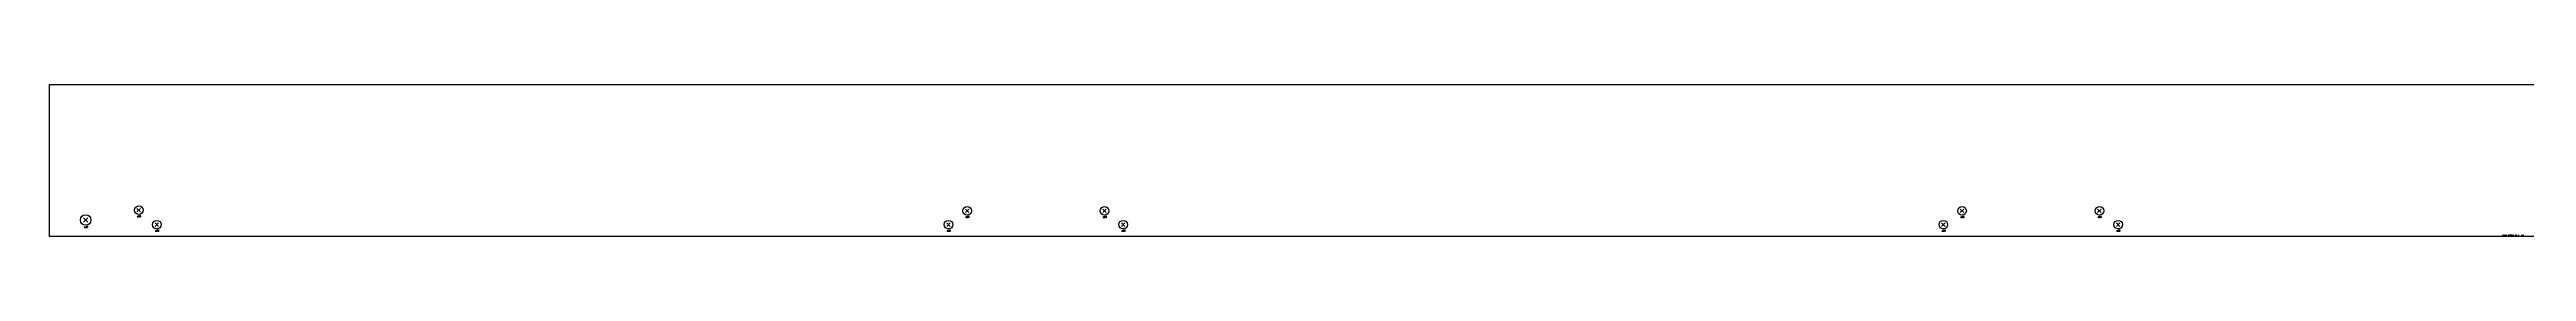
# Model space of a CAD drawing. Extents: x 0 to 14948, y -230 to 230.
# Drawn here: x 0 to 7469, y -230 to 230 of the extents above; entities that cross this region are included whole.
import ezdxf

# ---------------------------------------------------------------- set-up
doc = ezdxf.new("R2010")
doc.units = 0
doc.header["$LTSCALE"] = 10
for name, color, linetype in [('BEZ_SCHRAUBEN', 7, 'CONTINUOUS'), ('SCHRAUBEN', 7, 'CONTINUOUS'), ('TEILE', 7, 'CONTINUOUS'), ('UNTERSCHRIFT', 7, 'CONTINUOUS')]:
    doc.layers.add(name, color=color, linetype=linetype)
doc.styles.get("Standard").update_dxf_attribs({"font": 'ROMANS'})

msp = doc.modelspace()

# ---------------------------------------------------------------- linework, layer by layer
at = {"layer": 'SCHRAUBEN', "color": 6}
for p, q in [((274.125183, -145.352814), (263.725159, -155.752823)), ((263.725159, -145.352814), (274.125183, -155.752823)), ((2772.098389, -147.292633), (2761.69873, -157.692642)), ((2761.69873, -147.292633), (2772.098389, -157.692642)), ((3186.298828, -147.294678), (3175.898926, -157.694687)), ((3175.898926, -147.294678), (3186.298828, -157.694687)), ((5772.098633, -147.292633), (5761.698242, -157.692642)), ((5761.698242, -147.292633), (5772.098633, -157.692642)), ((6186.298828, -147.294678), (6175.898438, -157.694687)), ((6175.898438, -147.294678), (6186.298828, -157.694687)), ((115.393181, -173.627106), (102.59317, -186.427094)), ((102.59317, -173.627106), (115.393181, -186.427094)), ((329.009979, -188.799988), (318.609955, -199.199997)), ((318.609955, -188.799988), (329.009979, -199.199997)), ((2715.730957, -188.798035), (2705.331055, -199.198029)), ((2705.331055, -188.798035), (2715.730957, -199.198029)), ((3242.66626, -188.799988), (3232.266602, -199.199997)), ((3232.266602, -188.799988), (3242.66626, -199.199997)), ((5715.731445, -188.798035), (5705.331055, -199.198029)), ((5705.331055, -188.798035), (5715.731445, -199.198029)), ((6242.666504, -188.799988), (6232.266113, -199.199997)), ((6232.266113, -188.799988), (6242.666504, -199.199997))]:
    msp.add_line(p, q, dxfattribs=at)
at = {"layer": 'SCHRAUBEN', "color": 2}
for centre, radius in [((268.925171, -150.552811), 13), ((2766.898438, -152.492645), 13), ((3181.098877, -152.49469), 13), ((5766.898438, -152.492645), 12.999512), ((6181.098633, -152.49469), 13), ((108.993179, -180.0271), 16), ((323.809967, -194), 13), ((2710.531006, -193.998032), 12.999756), ((3237.466309, -194), 13), ((5710.53125, -193.998032), 12.999512), ((6237.466309, -194), 13)]:
    msp.add_circle(centre, radius, dxfattribs=at)
at = {"layer": 'TEILE', "color": 2}
for p, q in [((-0.000384, -230), (-0.000384, 230)), ((-0.000384, 230), (14948, 230)), ((14948, -230), (-0.000384, -230))]:
    msp.add_line(p, q, dxfattribs=at)

# ---------------------------------------------------------------- texts
at = {"layer": 'BEZ_SCHRAUBEN', "color": 2, "oblique": 15, "width": 0.8}
for s, p in [(' ø32', (100.993179, -203.5271)), (' ø26', (260.925171, -171.052826)), (' ø26', (315.809967, -214.499985)), (' ø26', (2702.530762, -214.498016)), (' ø26', (2758.898682, -172.99263)), (' ø26', (3173.099121, -172.99469)), (' ø26', (3229.466553, -214.499985)), (' ø26', (5702.53125, -214.498016)), (' ø26', (5758.898926, -172.99263)), (' ø26', (6173.098633, -172.99469)), (' ø26', (6229.466797, -214.499985))]:
    msp.add_text(s, height=5, dxfattribs=at).set_placement(p)
at = {"layer": 'UNTERSCHRIFT', "color": 2, "oblique": 15, "width": 0.8}
msp.add_text('Project  DP0GN9  ,Qty. 1  , Pos. ', height=3.25, dxfattribs=at).set_placement((7396, -228))

doc.saveas('drawing.dxf')
